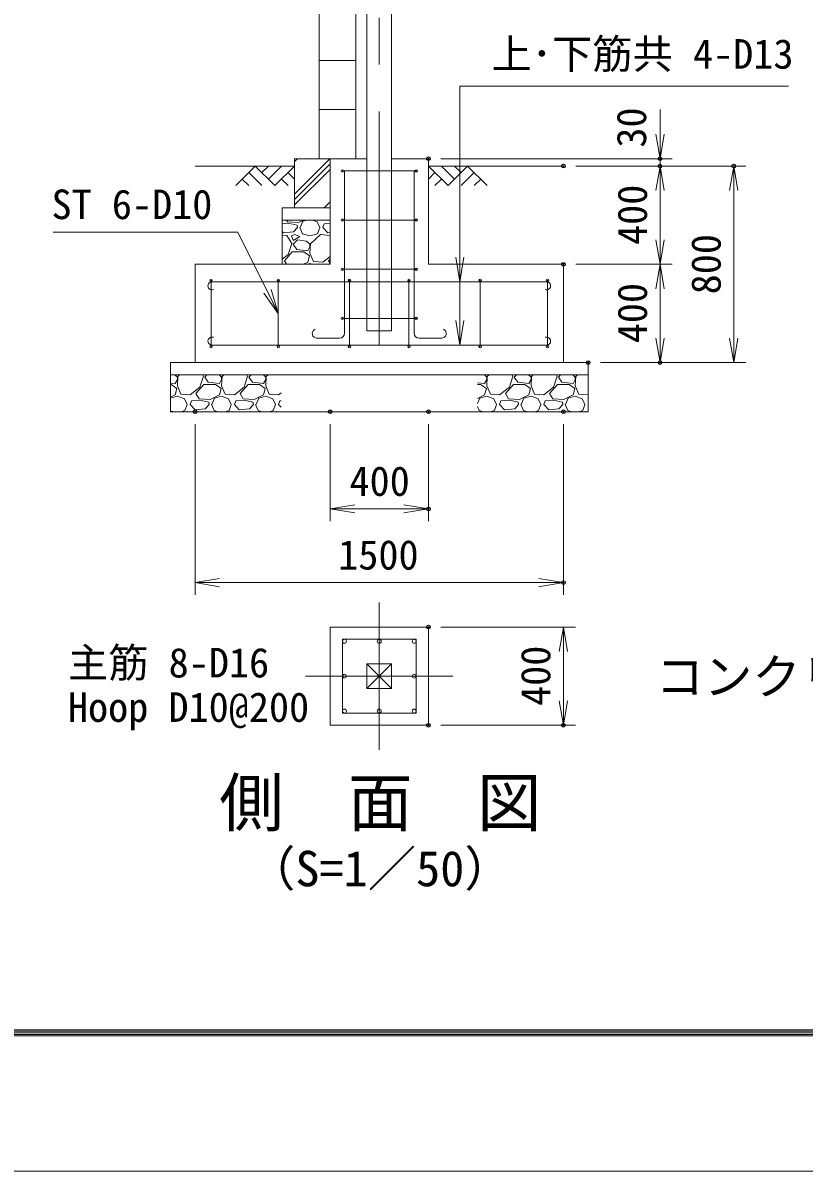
# Model space of a CAD drawing. Units: millimetres at full size, with parts at other scales. Extents: x -10500 to 10500, y -7425 to 7425.
# Drawn here: x -269 to 2911, y -7425 to -2752 of the extents above; entities that cross this region are included whole.
import ezdxf
from ezdxf.enums import TextEntityAlignment as Align

# ---------------------------------------------------------------- set-up
doc = ezdxf.new("R2010")
doc.units = ezdxf.units.MM
doc.header["$LTSCALE"] = 30
doc.header["$PDMODE"] = 32
doc.header["$PDSIZE"] = 15
doc.linetypes.add('USER1', pattern=[50.8, 31.75, -6.35, 6.35, -6.35])
for name, color, linetype, lineweight in [('0-0_D-STR1', 1, 'Continuous', 18), ('0-1_0', 7, 'Continuous', 18), ('0-2_D-BMK', 2, 'USER1', 13), ('0-3_D-STR3', 3, 'Continuous', 13), ('0-4_D-DCR-HCH', 7, 'Continuous', 13), ('0-5_D-STR4', 7, 'Continuous', 18), ('0-6_D-BGD', 7, 'Continuous', 18), ('0-7_D-STR-DIM', 7, 'Continuous', 13), ('0-9_D-STR-TXT', 7, 'Continuous', 13), ('0-B_D-TTL-TXT', 7, 'Continuous', 13), ('0-C_D-TTL', 7, 'Continuous', 18)]:
    doc.layers.add(name, color=color, linetype=linetype, lineweight=lineweight)
doc.layers.add('0-8_Defpoints', color=253, linetype='Continuous')
doc.styles.add('ＭＳ ゴシック', font='')
doc.styles.get('ＭＳ ゴシック').set_extended_font_data('MS Gothic')

# ---------------------------------------------------------------- blocks, each defined once
blk = doc.blocks.new('_Open')
at = {"layer": '0-1_0'}
blk.add_line((-30, 5), (0, 0), dxfattribs=at)
blk.add_lwpolyline([(-30, -5), (0, 0), (-30, 0)], dxfattribs=at)

msp = doc.modelspace()

# ---------------------------------------------------------------- linework, layer by layer
at = {"layer": '0-0_D-STR1'}
for p, q in [((1232.11, -4004.81), (1232.11, 766.61)), ((1132.11, -4004.81), (1132.11, 725.19)), ((1132.11, -4004.81), (1232.11, -4004.81)), ((1132.11, -5360.95), (1232.11, -5460.95)), ((1132.11, -5460.95), (1232.11, -5360.95))]:
    msp.add_line(p, q, dxfattribs=at)
msp.add_lwpolyline([(1132.11, -5360.95), (1132.11, -5460.95), (1232.11, -5460.95), (1232.11, -5360.95)], close=True, dxfattribs=at)
at = {"layer": '0-1_0'}
for p, q in [((937.11, -3304.81), (937.11, -2304.81)), ((1087.11, -3304.81), (1087.11, -2304.81))]:
    msp.add_line(p, q, dxfattribs=at)
at = {"layer": '0-2_D-BMK'}
for p, q in [((1182.11, -5110.95), (1182.11, -5710.95)), ((882.11, -5410.95), (1482.11, -5410.95))]:
    msp.add_line(p, q, dxfattribs=at)
msp.add_lwpolyline([(1182.11, -4064.91), (1182.11, 745.9), (96.9, 1831.1)], dxfattribs=at)
at = {"layer": '0-3_D-STR3'}
for p, q in [((1332.11, -3354.81), (1032.11, -3354.81)), ((1040.11, -4015.14), (1040.11, -3354.81)), ((1182.11, -3354.81), (1182.11, -4035.14)), ((1324.11, -4015.14), (1324.11, -3354.81)), ((1332.11, -3554.81), (1032.11, -3554.81)), ((1332.11, -3754.81), (1032.11, -3754.81)), ((497.11, -4069.81), (497.11, -3799.81)), ((497.11, -3806.31), (1867.11, -3806.31)), ((771.11, -4069.81), (771.11, -3799.81)), ((1061.11, -4069.81), (1061.11, -3799.81)), ((1303.11, -4069.81), (1303.11, -3799.81)), ((1593.11, -4069.81), (1593.11, -3799.81)), ((1867.11, -4069.81), (1867.11, -3799.81)), ((1332.11, -3954.81), (1032.11, -3954.81)), ((497.11, -4063.31), (1867.11, -4063.31)), ((1020.11, -4035.14), (927.18, -4035.14)), ((1344.11, -4035.14), (1437.04, -4035.14))]:
    msp.add_line(p, q, dxfattribs=at)
msp.add_lwpolyline([(1032.11, -5260.95), (1032.11, -5560.95), (1332.11, -5560.95), (1332.11, -5260.95)], close=True, dxfattribs=at)
for centre, radius in [((1032.11, -3354.81), 5), ((1332.11, -3354.81), 5), ((1032.11, -3554.81), 5), ((1332.11, -3554.81), 5), ((1032.11, -3754.81), 5), ((1332.11, -3754.81), 5), ((497.11, -3799.81), 5), ((771.11, -3799.81), 5), ((1061.11, -3799.81), 5), ((1303.11, -3799.81), 5), ((1593.11, -3799.81), 5), ((1867.11, -3799.81), 5), ((1032.11, -3954.81), 5), ((1332.11, -3954.81), 5), ((497.11, -4069.81), 5), ((771.11, -4069.81), 5), ((1061.11, -4069.81), 5), ((1303.11, -4069.81), 5), ((1593.11, -4069.81), 5), ((1867.11, -4069.81), 5), ((1040.11, -5268.95), 8), ((1182.11, -5268.95), 8), ((1324.11, -5268.95), 8), ((1040.11, -5410.95), 8), ((1324.11, -5410.95), 8), ((1040.11, -5552.95), 8), ((1182.11, -5552.95), 8), ((1324.11, -5552.95), 8)]:
    msp.add_circle(centre, radius, dxfattribs=at)
for centre, radius, start, end in [((501.34, -3822.31), 16.55, 104.8143, 289.60849), ((1862.88, -3822.31), 16.55, 250.39151, 75.1857), ((928, -4016.49), 18.68, 111.66589, 272.52545), ((1020.11, -4015.14), 20, 270, 0), ((1344.11, -4015.14), 20, 180, 270), ((1436.21, -4016.49), 18.68, 267.47455, 68.33411), ((501.34, -4047.32), 16.55, 70.39151, 255.1857), ((1862.88, -4047.32), 16.55, 284.8143, 109.60849)]:
    msp.add_arc(centre, radius, start, end, dxfattribs=at)
at = {"layer": '0-4_D-DCR-HCH'}
for p, q in [((837.11, -3316.47), (848.76, -3304.81)), ((837.11, -3449.05), (981.34, -3304.81)), ((677.47, -3334.81), (597.65, -3414.63)), ((650.87, -3361.42), (704.32, -3414.63)), ((677.47, -3334.81), (757.29, -3414.63)), ((704.08, -3361.42), (730.68, -3334.81)), ((730.68, -3388.03), (783.9, -3334.81)), ((757.29, -3414.63), (837.11, -3334.81)), ((810.5, -3361.42), (837.11, -3387.9)), ((837.11, -3471.15), (982.11, -3326.15)), ((837.11, -3493.24), (982.11, -3348.24)), ((1461.93, -3414.63), (1382.11, -3334.81)), ((1408.71, -3361.42), (1382.11, -3387.9)), ((1488.53, -3388.03), (1435.32, -3334.81)), ((1541.74, -3334.81), (1461.93, -3414.63)), ((1515.28, -3361.56), (1488.53, -3334.81)), ((1568.35, -3361.42), (1514.89, -3414.63)), ((1541.74, -3334.81), (1621.56, -3414.63)), ((624.26, -3388.03), (650.99, -3414.63)), ((783.9, -3388.03), (810.62, -3414.63)), ((1435.32, -3388.03), (1408.59, -3414.63)), ((1594.96, -3388.03), (1568.23, -3414.63)), ((958.12, -3504.81), (982.11, -3480.83)), ((980.22, -3504.81), (982.11, -3502.92)), ((811.8, -3567), (787.11, -3569.6)), ((808.2, -3561.6), (804.24, -3554.81)), ((853.2, -3565.2), (808.2, -3561.6)), ((847.8, -3576), (811.8, -3567)), ((849.6, -3585), (833.4, -3603)), ((849.6, -3585), (847.8, -3576)), ((873.03, -3554.81), (853.2, -3565.2)), ((858.6, -3585), (869.4, -3610.2)), ((860.4, -3585), (871.2, -3559.8)), ((871.2, -3559.8), (887.16, -3554.81)), ((910.7, -3554.81), (928.8, -3561.6)), ((928.8, -3561.6), (939.6, -3585)), ((930.6, -3610.2), (939.6, -3585)), ((952.2, -3585), (957.6, -3570.6)), ((972, -3606.6), (952.2, -3585)), ((982.11, -3568.02), (957.6, -3570.6)), ((792, -3606.6), (787.11, -3601.26)), ((806.4, -3617.4), (787.11, -3615.79)), ((833.4, -3603), (792, -3606.6)), ((826.2, -3649.8), (806.4, -3617.4)), ((837, -3613.8), (824.4, -3619.2)), ((824.4, -3619.2), (831.6, -3637.2)), ((831.6, -3637.2), (858.6, -3621)), ((849.6, -3635.4), (831.6, -3653.4)), ((858.6, -3621), (837, -3613.8)), ((885.6, -3640.8), (849.6, -3635.4)), ((869.4, -3610.2), (900, -3619.2)), ((900, -3653.4), (885.6, -3640.8)), ((900, -3619.2), (930.6, -3610.2)), ((943.2, -3613.8), (901.8, -3651.6)), ((982.11, -3617.04), (943.2, -3613.8)), ((982.11, -3605.72), (972, -3606.6)), ((795.6, -3720), (828, -3684)), ((811.8, -3694.8), (826.2, -3649.8)), ((828, -3684), (874.8, -3684)), ((831.6, -3653.4), (846, -3675)), ((846, -3675), (891, -3680.4)), ((874.8, -3684), (898.2, -3700.2)), ((891, -3680.4), (900, -3664.2)), ((901.8, -3651.6), (900, -3689.4)), ((900, -3664.2), (900, -3653.4)), ((900, -3689.4), (914.4, -3723.6)), ((787.11, -3713.88), (811.8, -3694.8)), ((804.24, -3734.81), (795.6, -3720)), ((891, -3725.4), (873.03, -3734.81)), ((887.16, -3734.81), (900, -3730.8)), ((898.2, -3700.2), (891, -3725.4)), ((900, -3730.8), (910.7, -3734.81)), ((914.4, -3723.6), (952.2, -3725.4)), ((952.2, -3725.4), (982.11, -3702.29)), ((975.6, -3720), (982.11, -3712.77)), ((982.11, -3731.16), (975.6, -3720)), ((360, -4193.4), (350.19, -4184.81)), ((351, -4220.4), (360, -4204.2)), ((361.8, -4191.6), (360, -4229.4)), ((360, -4204.2), (360, -4193.4)), ((369.23, -4184.81), (361.8, -4191.6)), ((451.8, -4234.8), (466.2, -4189.8)), ((466.2, -4189.8), (463.15, -4184.81)), ((480.19, -4184.81), (471.6, -4193.4)), ((471.6, -4193.4), (486, -4215)), ((540, -4193.4), (530.19, -4184.81)), ((531, -4220.4), (540, -4204.2)), ((541.8, -4191.6), (540, -4229.4)), ((540, -4204.2), (540, -4193.4)), ((549.23, -4184.81), (541.8, -4191.6)), ((631.8, -4234.8), (646.2, -4189.8)), ((646.2, -4189.8), (643.15, -4184.81)), ((660.19, -4184.81), (651.6, -4193.4)), ((651.6, -4193.4), (666, -4215)), ((720, -4193.4), (710.19, -4184.81)), ((711, -4220.4), (720, -4204.2)), ((721.8, -4191.6), (720, -4229.4)), ((720, -4204.2), (720, -4193.4)), ((729.23, -4184.81), (721.8, -4191.6)), ((1620, -4193.4), (1610.19, -4184.81)), ((1611, -4220.4), (1620, -4204.2)), ((1621.8, -4191.6), (1620, -4229.4)), ((1620, -4204.2), (1620, -4193.4)), ((1629.23, -4184.81), (1621.8, -4191.6)), ((1711.8, -4234.8), (1726.2, -4189.8)), ((1726.2, -4189.8), (1723.15, -4184.81)), ((1740.19, -4184.81), (1731.6, -4193.4)), ((1731.6, -4193.4), (1746, -4215)), ((1800, -4193.4), (1790.19, -4184.81)), ((1791, -4220.4), (1800, -4204.2)), ((1801.8, -4191.6), (1800, -4229.4)), ((1800, -4204.2), (1800, -4193.4)), ((1809.23, -4184.81), (1801.8, -4191.6)), ((1891.8, -4234.8), (1906.2, -4189.8)), ((1906.2, -4189.8), (1903.15, -4184.81)), ((1920.19, -4184.81), (1911.6, -4193.4)), ((1911.6, -4193.4), (1926, -4215)), ((1980, -4193.4), (1970.19, -4184.81)), ((1971, -4220.4), (1980, -4204.2)), ((1981.8, -4191.6), (1980, -4229.4)), ((1980, -4204.2), (1980, -4193.4)), ((1989.23, -4184.81), (1981.8, -4191.6)), ((332.11, -4218.13), (351, -4220.4)), ((332.11, -4224), (334.8, -4224)), ((334.8, -4224), (358.2, -4240.2)), ((358.2, -4240.2), (351, -4265.4)), ((360, -4229.4), (374.4, -4263.6)), ((412.2, -4265.4), (451.8, -4234.8)), ((435.6, -4260), (468, -4224)), ((468, -4224), (514.8, -4224)), ((486, -4215), (531, -4220.4)), ((514.8, -4224), (538.2, -4240.2)), ((538.2, -4240.2), (531, -4265.4)), ((540, -4229.4), (554.4, -4263.6)), ((592.2, -4265.4), (631.8, -4234.8)), ((615.6, -4260), (648, -4224)), ((648, -4224), (694.8, -4224)), ((666, -4215), (711, -4220.4)), ((694.8, -4224), (718.2, -4240.2)), ((718.2, -4240.2), (711, -4265.4)), ((720, -4229.4), (734.4, -4263.6)), ((1582.11, -4216.93), (1611, -4220.4)), ((1582.11, -4224), (1594.8, -4224)), ((1594.8, -4224), (1618.2, -4240.2)), ((1618.2, -4240.2), (1611, -4265.4)), ((1620, -4229.4), (1634.4, -4263.6)), ((1672.2, -4265.4), (1711.8, -4234.8)), ((1695.6, -4260), (1728, -4224)), ((1728, -4224), (1774.8, -4224)), ((1746, -4215), (1791, -4220.4)), ((1774.8, -4224), (1798.2, -4240.2)), ((1798.2, -4240.2), (1791, -4265.4)), ((1800, -4229.4), (1814.4, -4263.6)), ((1852.2, -4265.4), (1891.8, -4234.8)), ((1875.6, -4260), (1908, -4224)), ((1908, -4224), (1954.8, -4224)), ((1926, -4215), (1971, -4220.4)), ((1954.8, -4224), (1978.2, -4240.2)), ((1978.2, -4240.2), (1971, -4265.4)), ((1980, -4229.4), (1994.4, -4263.6)), ((351, -4265.4), (332.11, -4275.3)), ((332.11, -4279.52), (360, -4270.8)), ((360, -4270.8), (388.8, -4281.6)), ((374.4, -4263.6), (412.2, -4265.4)), ((388.8, -4281.6), (399.6, -4305)), ((412.2, -4305), (417.6, -4290.6)), ((451.8, -4287), (417.6, -4290.6)), ((448.2, -4281.6), (435.6, -4260)), ((493.2, -4285.2), (448.2, -4281.6)), ((487.8, -4296), (451.8, -4287)), ((489.6, -4305), (487.8, -4296)), ((531, -4265.4), (493.2, -4285.2)), ((500.4, -4305), (511.2, -4279.8)), ((511.2, -4279.8), (540, -4270.8)), ((540, -4270.8), (568.8, -4281.6)), ((554.4, -4263.6), (592.2, -4265.4)), ((568.8, -4281.6), (579.6, -4305)), ((592.2, -4305), (597.6, -4290.6)), ((631.8, -4287), (597.6, -4290.6)), ((628.2, -4281.6), (615.6, -4260)), ((673.2, -4285.2), (628.2, -4281.6)), ((667.8, -4296), (631.8, -4287)), ((669.6, -4305), (667.8, -4296)), ((711, -4265.4), (673.2, -4285.2)), ((680.4, -4305), (691.2, -4279.8)), ((691.2, -4279.8), (720, -4270.8)), ((720, -4270.8), (748.8, -4281.6)), ((734.4, -4263.6), (772.2, -4265.4)), ((748.8, -4281.6), (759.6, -4305)), ((772.2, -4265.4), (782.11, -4257.74)), ((772.2, -4305), (777.6, -4290.6)), ((782.11, -4290.13), (777.6, -4290.6)), ((1611, -4265.4), (1582.11, -4280.53)), ((1582.11, -4301.01), (1591.2, -4279.8)), ((1591.2, -4279.8), (1620, -4270.8)), ((1620, -4270.8), (1648.8, -4281.6)), ((1634.4, -4263.6), (1672.2, -4265.4)), ((1648.8, -4281.6), (1659.6, -4305)), ((1672.2, -4305), (1677.6, -4290.6)), ((1711.8, -4287), (1677.6, -4290.6)), ((1708.2, -4281.6), (1695.6, -4260)), ((1753.2, -4285.2), (1708.2, -4281.6)), ((1747.8, -4296), (1711.8, -4287)), ((1749.6, -4305), (1747.8, -4296)), ((1791, -4265.4), (1753.2, -4285.2)), ((1760.4, -4305), (1771.2, -4279.8)), ((1771.2, -4279.8), (1800, -4270.8)), ((1800, -4270.8), (1828.8, -4281.6)), ((1814.4, -4263.6), (1852.2, -4265.4)), ((1828.8, -4281.6), (1839.6, -4305)), ((1852.2, -4305), (1857.6, -4290.6)), ((1891.8, -4287), (1857.6, -4290.6)), ((1888.2, -4281.6), (1875.6, -4260)), ((1933.2, -4285.2), (1888.2, -4281.6)), ((1927.8, -4296), (1891.8, -4287)), ((1929.6, -4305), (1927.8, -4296)), ((1971, -4265.4), (1933.2, -4285.2)), ((1940.4, -4305), (1951.2, -4279.8)), ((1951.2, -4279.8), (1980, -4270.8)), ((1980, -4270.8), (2008.8, -4281.6)), ((1994.4, -4263.6), (2032.11, -4265.4)), ((2008.8, -4281.6), (2019.6, -4305)), ((332.11, -4331), (345.08, -4334.81)), ((374.91, -4334.81), (390.6, -4330.2)), ((390.6, -4330.2), (399.6, -4305)), ((403.2, -4333.8), (402.09, -4334.81)), ((415.36, -4334.81), (403.2, -4333.8)), ((432, -4326.6), (412.2, -4305)), ((473.4, -4323), (432, -4326.6)), ((489.6, -4305), (473.4, -4323)), ((477, -4333.8), (474.64, -4334.81)), ((480.04, -4334.81), (477, -4333.8)), ((498.6, -4305), (509.4, -4330.2)), ((509.4, -4330.2), (525.08, -4334.81)), ((554.91, -4334.81), (570.6, -4330.2)), ((570.6, -4330.2), (579.6, -4305)), ((583.2, -4333.8), (582.09, -4334.81)), ((595.36, -4334.81), (583.2, -4333.8)), ((612, -4326.6), (592.2, -4305)), ((653.4, -4323), (612, -4326.6)), ((669.6, -4305), (653.4, -4323)), ((657, -4333.8), (654.64, -4334.81)), ((660.04, -4334.81), (657, -4333.8)), ((678.6, -4305), (689.4, -4330.2)), ((689.4, -4330.2), (705.08, -4334.81)), ((734.91, -4334.81), (750.6, -4330.2)), ((750.6, -4330.2), (759.6, -4305)), ((763.2, -4333.8), (762.09, -4334.81)), ((775.36, -4334.81), (763.2, -4333.8)), ((782.11, -4315.81), (772.2, -4305)), ((1582.11, -4313.19), (1589.4, -4330.2)), ((1589.4, -4330.2), (1605.08, -4334.81)), ((1634.91, -4334.81), (1650.6, -4330.2)), ((1650.6, -4330.2), (1659.6, -4305)), ((1663.2, -4333.8), (1662.09, -4334.81)), ((1675.36, -4334.81), (1663.2, -4333.8)), ((1692, -4326.6), (1672.2, -4305)), ((1733.4, -4323), (1692, -4326.6)), ((1749.6, -4305), (1733.4, -4323)), ((1737, -4333.8), (1734.64, -4334.81)), ((1740.04, -4334.81), (1737, -4333.8)), ((1758.6, -4305), (1769.4, -4330.2)), ((1769.4, -4330.2), (1785.08, -4334.81)), ((1814.91, -4334.81), (1830.6, -4330.2)), ((1830.6, -4330.2), (1839.6, -4305)), ((1843.2, -4333.8), (1842.09, -4334.81)), ((1855.36, -4334.81), (1843.2, -4333.8)), ((1872, -4326.6), (1852.2, -4305)), ((1913.4, -4323), (1872, -4326.6)), ((1929.6, -4305), (1913.4, -4323)), ((1917, -4333.8), (1914.64, -4334.81)), ((1920.04, -4334.81), (1917, -4333.8)), ((1938.6, -4305), (1949.4, -4330.2)), ((1949.4, -4330.2), (1965.08, -4334.81)), ((1994.91, -4334.81), (2010.6, -4330.2)), ((2010.6, -4330.2), (2019.6, -4305)), ((2023.2, -4333.8), (2022.09, -4334.81)), ((2032.11, -4334.54), (2023.2, -4333.8))]:
    msp.add_line(p, q, dxfattribs=at)
at = {"layer": '0-5_D-STR4'}
for p, q in [((837.11, -3304.81), (837.11, -3504.81)), ((1132.11, -3304.81), (837.11, -3304.81)), ((982.11, -3734.81), (982.11, -3304.81)), ((1382.11, -3304.81), (1232.11, -3304.81)), ((1382.11, -3734.81), (1382.11, -3304.81)), ((982.11, -3504.81), (787.11, -3504.81)), ((787.11, -3504.81), (787.11, -3734.81)), ((982.11, -3554.81), (787.11, -3554.81)), ((982.11, -3734.81), (432.11, -3734.81)), ((432.11, -4134.81), (432.11, -3734.81)), ((1382.11, -3734.81), (1932.11, -3734.81)), ((1932.11, -4134.81), (1932.11, -3734.81)), ((2032.11, -4134.81), (332.11, -4134.81)), ((332.11, -4134.81), (332.11, -4334.81)), ((2032.11, -4134.81), (2032.11, -4334.81)), ((2032.11, -4184.81), (332.11, -4184.81)), ((2032.11, -4334.81), (332.11, -4334.81))]:
    msp.add_line(p, q, dxfattribs=at)
msp.add_lwpolyline([(982.11, -5210.95), (982.11, -5610.95), (1382.11, -5610.95), (1382.11, -5210.95)], close=True, dxfattribs=at)
at = {"layer": '0-6_D-BGD'}
for p, q in [((937.11, -2904.81), (1087.11, -2904.81)), ((937.11, -3104.81), (1087.11, -3104.81)), ((837.11, -3334.81), (432.11, -3334.81)), ((1932.11, -3334.81), (1382.11, -3334.81))]:
    msp.add_line(p, q, dxfattribs=at)
at = {"layer": '0-7_D-STR-DIM'}
for p, q in [((2325.1, -3204.81), (2325.1, -3104.81)), ((1432.11, -3304.81), (2375.1, -3304.81)), ((2325.1, -3334.81), (2325.1, -3304.81)), ((1982.11, -3334.81), (2375.1, -3334.81)), ((1982.11, -3334.81), (2375.1, -3334.81)), ((1982.11, -3334.81), (2675.1, -3334.81)), ((2325.1, -3734.81), (2325.1, -3334.81)), ((2625.1, -4134.81), (2625.1, -3334.81)), ((2325.1, -3434.81), (2325.1, -3534.81)), ((1982.11, -3734.81), (2375.1, -3734.81)), ((1982.11, -3734.81), (2375.1, -3734.81)), ((2325.1, -3734.81), (2325.1, -4134.81)), ((2082.11, -4134.81), (2375.1, -4134.81)), ((2082.11, -4134.81), (2675.1, -4134.81)), ((432.11, -4384.81), (432.11, -5080.16)), ((982.11, -4384.81), (982.11, -4780.16)), ((1382.11, -4384.81), (1382.11, -4780.16)), ((1932.11, -4384.81), (1932.11, -5080.16)), ((982.11, -4730.16), (1382.11, -4730.16)), ((432.11, -5030.16), (1932.11, -5030.16)), ((1432.11, -5210.95), (1981.49, -5210.95)), ((1931.49, -5210.95), (1931.49, -5610.95)), ((1432.11, -5610.95), (1981.49, -5610.95))]:
    msp.add_line(p, q, dxfattribs=at)
at = {"layer": '0-8_Defpoints'}
for p in [(1382.11, -3304.81), (2325.1, -3304.81), (1932.11, -3334.81), (2325.1, -3334.81), (2625.1, -3334.81), (1932.11, -3734.81), (2032.11, -4134.81), (2325.1, -4134.81), (432.11, -4334.81), (982.11, -4334.81), (1382.11, -4334.81), (1932.11, -4334.81), (1382.11, -4730.16), (1932.11, -5030.16), (1382.11, -5210.95), (1382.11, -5610.95), (1931.49, -5610.95)]:
    msp.add_point(p, dxfattribs=at)
at = {"layer": '0-9_D-STR-TXT'}
msp.add_line((1509.83, -3009.71), (1509.83, -3804.31), dxfattribs=at)
for points in [[(2847.79, -3009.71), (1509.83, -3009.71), (1509.83, -4061.31)], [(-145.89, -3604.38), (606.17, -3604.38), (770.21, -3933.02)]]:
    msp.add_lwpolyline(points, dxfattribs=at)
at = {"layer": '0-C_D-TTL', "color": 2}
msp.add_lwpolyline([(-10500, 7425), (10500, 7425), (10500, -7425), (-10500, -7425)], close=True, dxfattribs=at)
at = {"layer": '0-C_D-TTL'}
for points in [[(-9825, 6875), (9825, 6875), (9825, -6875), (-9825, -6875)], [(-9818.75, 6868.75), (9818.75, 6868.75), (9818.75, -6868.75), (-9818.75, -6868.75)], [(-9812.5, 6862.5), (9812.5, 6862.5), (9812.5, -6862.5), (-9812.5, -6862.5)], [(-9806.25, 6856.25), (9806.25, 6856.25), (9806.25, -6856.25), (-9806.25, -6856.25)], [(-9800, 6850), (9800, 6850), (9800, -6850), (-9800, -6850)]]:
    msp.add_lwpolyline(points, close=True, dxfattribs=at)

# ---------------------------------------------------------------- block references
at = {"layer": '0-7_D-STR-DIM', "xscale": 3.333333, "yscale": 3.333333}
for p, rotation in [((2325.1, -3304.81), 270), ((2325.1, -3334.81), 90), ((2325.1, -3334.81), 90), ((2625.1, -3334.81), 90), ((2325.1, -3734.81), 270), ((2325.1, -3734.81), 90), ((2325.1, -4134.81), 270), ((2625.1, -4134.81), 270), ((982.11, -4730.16), 180), ((432.11, -5030.16), 180), ((1931.49, -5210.95), 90), ((1931.49, -5610.95), 270)]:
    msp.add_blockref('_Open', p, dxfattribs=dict(at, rotation=rotation))
for p in [(1382.11, -4730.16), (1932.11, -5030.16)]:
    msp.add_blockref('_Open', p, dxfattribs=at)
at = {"layer": '0-9_D-STR-TXT', "xscale": 3.333333, "yscale": 3.333333}
for p, rotation in [((1509.83, -3806.31), 270), ((771.11, -3934.81), 296.52676), ((1509.83, -4063.31), 270)]:
    msp.add_blockref('_Open', p, dxfattribs=dict(at, rotation=rotation))

# ---------------------------------------------------------------- texts
at = {"layer": '0-7_D-STR-DIM', "style": 'ＭＳ ゴシック'}
for s, p in [('30', (2304.8, -3259.91)), ('400', (2308.23, -3656.07)), ('800', (2608.23, -3857.02)), ('400', (2308.23, -4056.07)), ('400', (1914.62, -5532.2))]:
    msp.add_text(s, height=120.3, rotation=90, dxfattribs=at).set_placement(p, align=Align.BOTTOM_LEFT)
for s, p in [('400', (1060.85, -4713.29)), ('1500', (1014.81, -5013.29))]:
    msp.add_text(s, height=120.3, dxfattribs=at).set_placement(p, align=Align.BOTTOM_LEFT)
at = {"layer": '0-9_D-STR-TXT', "style": 'ＭＳ ゴシック'}
for s, p in [('上･下筋共 4-D13', (1639.04, -2974.76)), ('ST 6-D10', (-152.23, -3586.87)), ('主筋 8-D16', (-85.42, -5452.21)), ('Hoop D10@200', (-85.42, -5633.04))]:
    msp.add_text(s, height=120.3, dxfattribs=at).set_placement(p, align=Align.BOTTOM_LEFT)
at = {"layer": '0-B_D-TTL-TXT', "style": 'ＭＳ ゴシック'}
for s, height, p in [('コンクリートブロック配筋図', 144.3, (2307.2, -5528)), ('側\u3000面\u3000図', 192.4, (530.22, -6079.39)), ('（S=1／50）', 144.3, (643.92, -6309.34))]:
    msp.add_text(s, height=height, dxfattribs=at).set_placement(p, align=Align.BOTTOM_LEFT)

doc.saveas('drawing.dxf')
